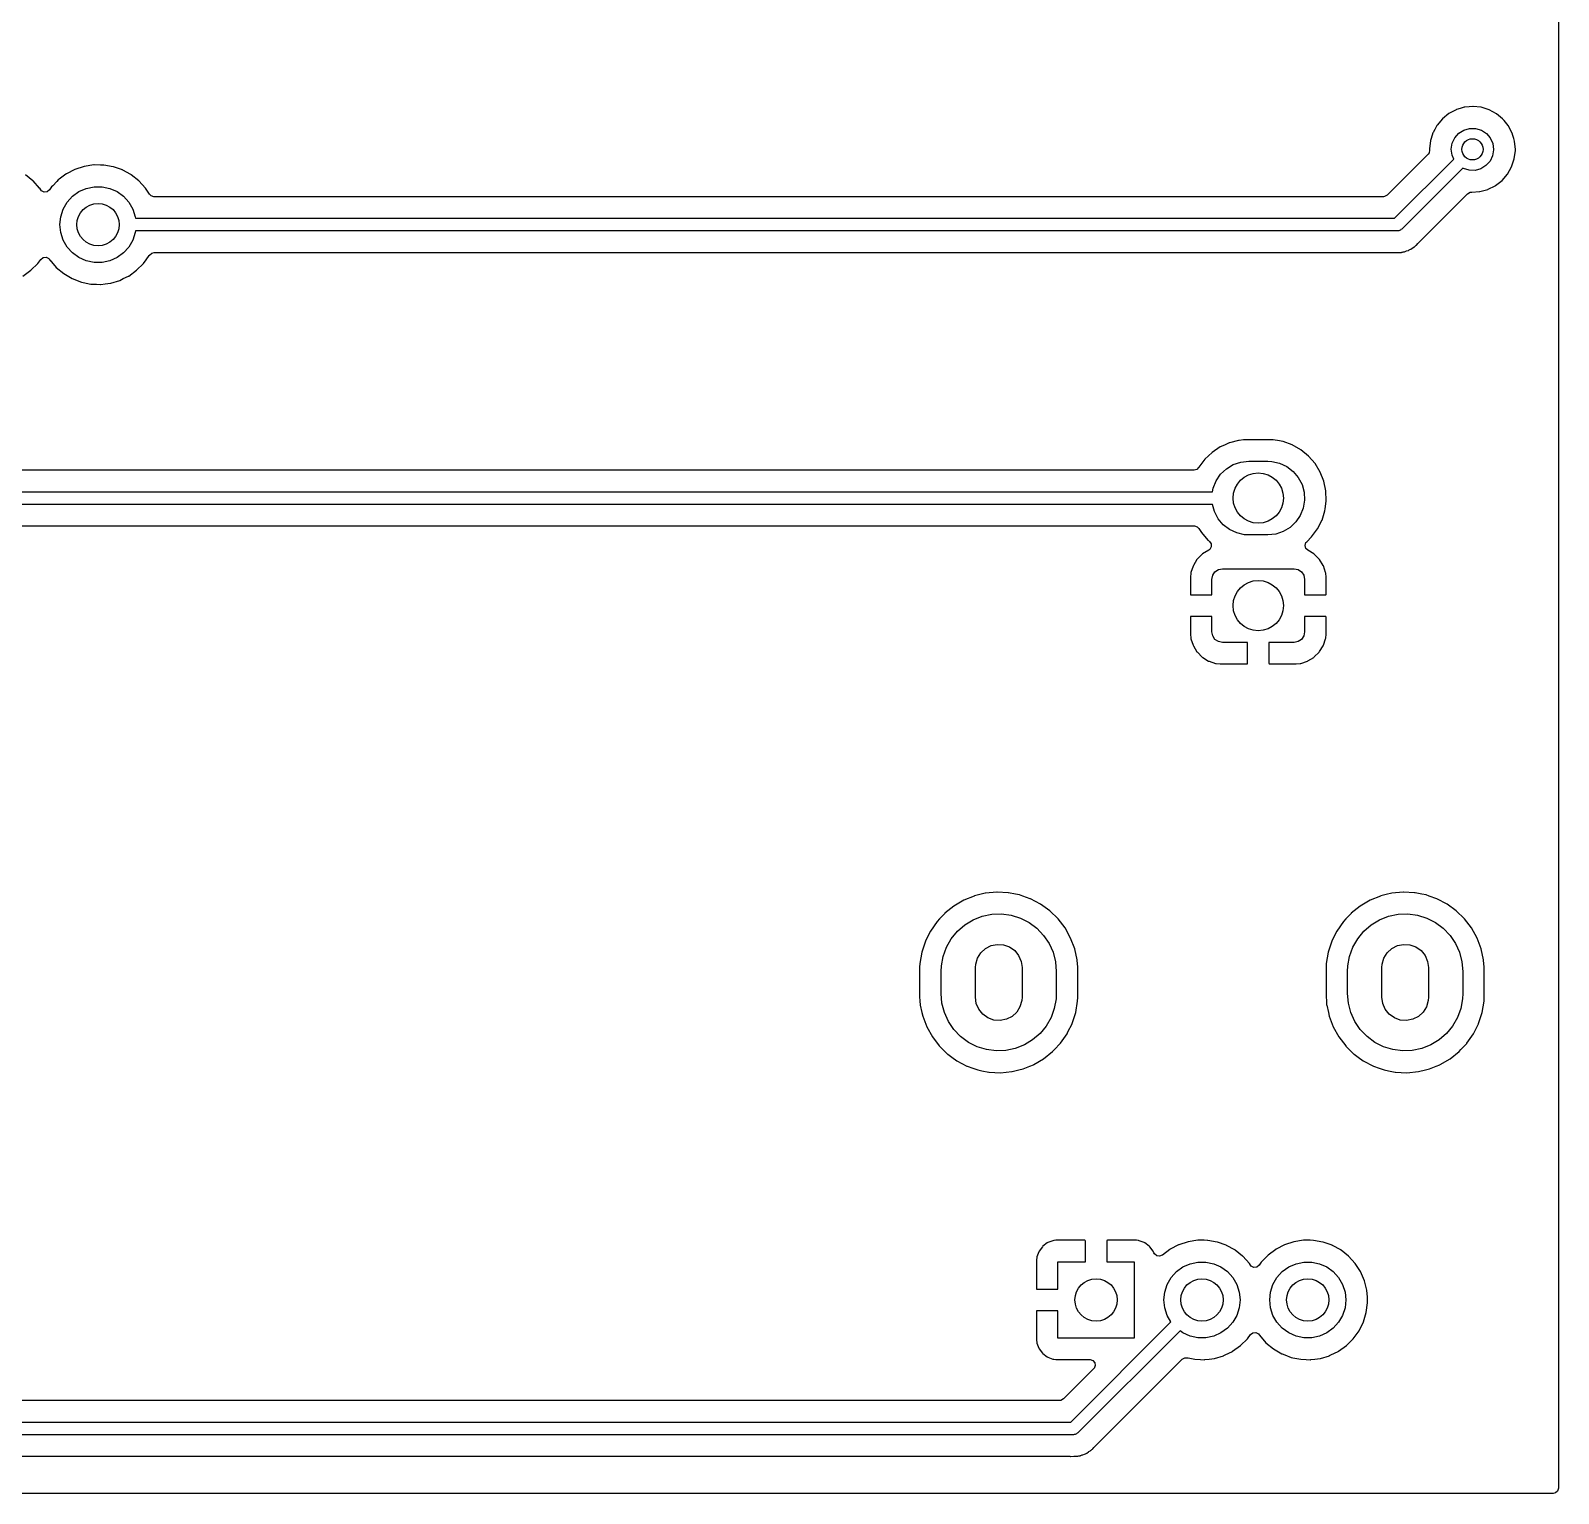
# Model space of a CAD drawing. Extents: x 41 to 172, y -227 to -42.
# Drawn here: x 135.49 to 171.58, y -226.82 to -192.27 of the extents above; entities that cross this region are included whole.
import ezdxf

# ---------------------------------------------------------------- set-up
doc = ezdxf.new("R2010")
doc.units = 0
doc.layers.add('BLACK', color=7, linetype='CONTINUOUS')

msp = doc.modelspace()

# ---------------------------------------------------------------- linework, layer by layer
at = {"layer": 'BLACK', "linetype": 'CONTINUOUS'}
for p, q in [((171.576, -162.156), (171.576, -226.695)), ((169.16, -194.135), (169.069, -194.183)), ((169.165, -194.132), (169.16, -194.135)), ((169.16, -194.135), (169.16, -194.135)), ((169.254, -194.106), (169.165, -194.132)), ((169.349, -194.078), (169.254, -194.106)), ((169.355, -194.077), (169.349, -194.078)), ((169.349, -194.078), (169.349, -194.078)), ((169.361, -194.076), (169.355, -194.077)), ((169.47, -194.066), (169.361, -194.076)), ((169.361, -194.076), (169.361, -194.076)), ((169.552, -194.059), (169.47, -194.066)), ((169.558, -194.059), (169.552, -194.059)), ((169.743, -194.079), (169.558, -194.059)), ((169.558, -194.059), (169.558, -194.059)), ((169.749, -194.079), (169.743, -194.079)), ((169.743, -194.079), (169.743, -194.079)), ((169.938, -194.138), (169.749, -194.079)), ((170.112, -194.232), (169.938, -194.138)), ((168.706, -194.505), (168.653, -194.602)), ((168.709, -194.499), (168.706, -194.505)), ((168.706, -194.505), (168.706, -194.505)), ((168.836, -194.348), (168.709, -194.499)), ((168.99, -194.224), (168.836, -194.348)), ((169.069, -194.183), (168.99, -194.224)), ((170.116, -194.236), (170.112, -194.232)), ((170.258, -194.353), (170.116, -194.236)), ((170.116, -194.236), (170.116, -194.236)), ((170.264, -194.358), (170.258, -194.353)), ((170.268, -194.363), (170.264, -194.358)), ((170.292, -194.392), (170.268, -194.363)), ((170.268, -194.363), (170.268, -194.363)), ((170.389, -194.511), (170.292, -194.392)), ((170.482, -194.686), (170.389, -194.511)), ((168.554, -194.861), (168.532, -195.058)), ((168.568, -194.817), (168.554, -194.861)), ((168.612, -194.679), (168.568, -194.817)), ((168.614, -194.673), (168.612, -194.679)), ((168.612, -194.679), (168.612, -194.679)), ((168.653, -194.602), (168.614, -194.673)), ((169.067, -194.926), (169.127, -194.797)), ((169.127, -194.797), (169.221, -194.691)), ((169.221, -194.691), (169.341, -194.616)), ((169.341, -194.616), (169.477, -194.577)), ((169.477, -194.577), (169.619, -194.577)), ((169.619, -194.577), (169.755, -194.618)), ((169.755, -194.618), (169.874, -194.695)), ((169.874, -194.695), (169.966, -194.803)), ((169.966, -194.803), (170.025, -194.932)), ((170.499, -194.741), (170.482, -194.686)), ((170.521, -194.817), (170.499, -194.741)), ((170.539, -194.875), (170.521, -194.817)), ((170.558, -195.072), (170.539, -194.875)), ((168.498, -195.188), (167.531, -196.155)), ((168.52, -195.158), (168.498, -195.188)), ((168.534, -195.088), (168.52, -195.158)), ((168.532, -195.058), (168.532, -195.064)), ((168.532, -195.064), (168.534, -195.088)), ((169.045, -195.066), (169.067, -194.926)), ((169.063, -195.206), (169.045, -195.066)), ((169.105, -195.3), (169.063, -195.206)), ((170.021, -195.224), (169.96, -195.352)), ((170.045, -195.084), (170.021, -195.224)), ((170.025, -194.932), (170.045, -195.072)), ((170.045, -195.072), (170.045, -195.084)), ((170.533, -195.297), (170.558, -195.1)), ((170.558, -195.1), (170.558, -195.072)), ((136.528, -195.549), (136.333, -195.651)), ((136.532, -195.547), (136.528, -195.549)), ((136.528, -195.549), (136.528, -195.549)), ((136.752, -195.475), (136.532, -195.547)), ((136.981, -195.44), (136.752, -195.475)), ((136.987, -195.44), (136.981, -195.44)), ((137.136, -195.442), (136.987, -195.44)), ((136.987, -195.44), (136.987, -195.44)), ((137.213, -195.443), (137.136, -195.442)), ((137.218, -195.444), (137.213, -195.443)), ((137.436, -195.483), (137.218, -195.444)), ((137.218, -195.444), (137.218, -195.444)), ((137.441, -195.484), (137.436, -195.483)), ((137.436, -195.483), (137.436, -195.483)), ((137.446, -195.485), (137.441, -195.484)), ((137.654, -195.559), (137.446, -195.485)), ((137.446, -195.485), (137.446, -195.485)), ((137.659, -195.561), (137.654, -195.559)), ((137.654, -195.559), (137.654, -195.559)), ((137.664, -195.563), (137.659, -195.561)), ((137.858, -195.67), (137.664, -195.563)), ((137.664, -195.563), (137.664, -195.563)), ((167.705, -196.7), (169.105, -195.3)), ((169.315, -195.514), (167.873, -196.956)), ((169.33, -195.523), (169.315, -195.514)), ((169.465, -195.566), (169.33, -195.523)), ((169.607, -195.568), (169.465, -195.566)), ((169.744, -195.531), (169.607, -195.568)), ((169.864, -195.457), (169.744, -195.531)), ((169.96, -195.352), (169.864, -195.457)), ((170.373, -195.656), (170.471, -195.484)), ((170.471, -195.484), (170.533, -195.297)), ((135.54, -195.813), (135.366, -195.676)), ((135.544, -195.816), (135.54, -195.813)), ((135.54, -195.813), (135.54, -195.813)), ((135.7, -195.988), (135.544, -195.816)), ((135.982, -195.961), (135.935, -196.029)), ((136.01, -195.93), (135.982, -195.961)), ((136.104, -195.832), (136.01, -195.93)), ((136.142, -195.793), (136.104, -195.832)), ((136.165, -195.776), (136.142, -195.793)), ((136.323, -195.657), (136.165, -195.776)), ((136.327, -195.654), (136.323, -195.657)), ((136.323, -195.657), (136.323, -195.657)), ((136.333, -195.651), (136.327, -195.654)), ((136.802, -195.994), (136.986, -195.955)), ((136.986, -195.955), (137.174, -195.955)), ((137.174, -195.955), (137.358, -195.994)), ((137.862, -195.673), (137.858, -195.67)), ((137.858, -195.67), (137.858, -195.67)), ((137.866, -195.676), (137.862, -195.673)), ((138.04, -195.813), (137.866, -195.676)), ((137.866, -195.676), (137.866, -195.676)), ((138.044, -195.816), (138.04, -195.813)), ((138.04, -195.813), (138.04, -195.813)), ((138.2, -195.988), (138.044, -195.816)), ((169.917, -196.014), (170.082, -195.93)), ((170.082, -195.93), (170.088, -195.928)), ((170.082, -195.93), (170.082, -195.93)), ((170.088, -195.928), (170.244, -195.806)), ((170.244, -195.806), (170.373, -195.656)), ((135.703, -195.992), (135.7, -195.988)), ((135.725, -196.027), (135.703, -195.992)), ((135.703, -195.992), (135.703, -195.992)), ((135.746, -196.051), (135.725, -196.027)), ((135.809, -196.082), (135.746, -196.051)), ((135.88, -196.074), (135.809, -196.082)), ((135.935, -196.029), (135.88, -196.074)), ((136.258, -196.484), (136.352, -196.321)), ((136.352, -196.321), (136.478, -196.181)), ((136.478, -196.181), (136.63, -196.071)), ((136.63, -196.071), (136.802, -195.994)), ((137.358, -195.994), (137.53, -196.071)), ((137.53, -196.071), (137.682, -196.181)), ((137.682, -196.181), (137.808, -196.321)), ((137.808, -196.321), (137.902, -196.484)), ((138.203, -195.992), (138.2, -195.988)), ((138.294, -196.134), (138.203, -195.992)), ((138.203, -195.992), (138.203, -195.992)), ((138.332, -196.171), (138.294, -196.134)), ((138.4, -196.191), (138.332, -196.171)), ((167.442, -196.191), (138.4, -196.191)), ((167.469, -196.189), (167.442, -196.191)), ((167.531, -196.155), (167.469, -196.189)), ((168.259, -197.289), (169.427, -196.121)), ((169.427, -196.121), (169.489, -196.087)), ((169.489, -196.087), (169.518, -196.084)), ((169.518, -196.084), (169.524, -196.085)), ((169.524, -196.085), (169.53, -196.085)), ((169.53, -196.085), (169.715, -196.07)), ((169.53, -196.085), (169.53, -196.085)), ((169.715, -196.07), (169.715, -196.07)), ((169.715, -196.07), (169.721, -196.07)), ((169.721, -196.07), (169.911, -196.017)), ((169.911, -196.017), (169.917, -196.014)), ((169.917, -196.014), (169.917, -196.014)), ((136.18, -196.85), (136.2, -196.663)), ((136.2, -196.663), (136.258, -196.484)), ((137.902, -196.484), (137.96, -196.663)), ((137.96, -196.663), (137.964, -196.7)), ((136.2, -197.037), (136.18, -196.85)), ((136.258, -197.216), (136.2, -197.037)), ((137.96, -197.037), (137.902, -197.216)), ((137.964, -197), (137.96, -197.037)), ((137.964, -196.7), (167.705, -196.7)), ((167.767, -197), (137.964, -197)), ((167.786, -196.995), (167.767, -197)), ((167.806, -196.995), (167.786, -196.995)), ((167.823, -196.985), (167.806, -196.995)), ((167.842, -196.98), (167.823, -196.985)), ((167.856, -196.966), (167.842, -196.98)), ((167.873, -196.956), (167.856, -196.966)), ((136.352, -197.379), (136.258, -197.216)), ((136.478, -197.519), (136.352, -197.379)), ((137.808, -197.379), (137.682, -197.519)), ((137.902, -197.216), (137.808, -197.379)), ((168.087, -197.432), (168.124, -197.404)), ((168.124, -197.404), (168.134, -197.398)), ((168.134, -197.398), (168.167, -197.378)), ((168.167, -197.378), (168.174, -197.374)), ((168.167, -197.378), (168.167, -197.378)), ((168.174, -197.374), (168.189, -197.359)), ((168.189, -197.359), (168.204, -197.346)), ((168.204, -197.346), (168.221, -197.334)), ((168.221, -197.334), (168.251, -197.298)), ((168.251, -197.298), (168.259, -197.289)), ((135.492, -197.929), (135.656, -197.766)), ((135.656, -197.766), (135.725, -197.67)), ((135.725, -197.67), (135.781, -197.626)), ((135.781, -197.626), (135.852, -197.62)), ((135.852, -197.62), (135.915, -197.653)), ((135.915, -197.653), (135.935, -197.678)), ((135.935, -197.678), (135.937, -197.68)), ((135.937, -197.68), (135.937, -197.68)), ((135.937, -197.68), (135.94, -197.685)), ((135.94, -197.685), (136.091, -197.86)), ((136.63, -197.629), (136.478, -197.519)), ((136.802, -197.706), (136.63, -197.629)), ((136.986, -197.745), (136.802, -197.706)), ((137.174, -197.745), (136.986, -197.745)), ((137.358, -197.706), (137.174, -197.745)), ((137.53, -197.629), (137.358, -197.706)), ((137.682, -197.519), (137.53, -197.629)), ((137.992, -197.929), (138.156, -197.766)), ((138.156, -197.766), (138.218, -197.68)), ((138.218, -197.68), (138.288, -197.582)), ((138.288, -197.582), (138.291, -197.578)), ((138.288, -197.582), (138.288, -197.582)), ((138.291, -197.578), (138.294, -197.573)), ((138.294, -197.573), (138.296, -197.57)), ((138.296, -197.57), (138.348, -197.522)), ((138.348, -197.522), (138.404, -197.508)), ((138.404, -197.508), (167.685, -197.508)), ((167.685, -197.508), (167.697, -197.509)), ((167.697, -197.509), (167.697, -197.509)), ((167.697, -197.509), (167.705, -197.511)), ((167.705, -197.511), (167.775, -197.509)), ((167.775, -197.509), (167.779, -197.508)), ((167.779, -197.508), (167.808, -197.508)), ((167.808, -197.508), (167.813, -197.508)), ((167.813, -197.508), (167.825, -197.507)), ((167.825, -197.507), (167.871, -197.506)), ((167.871, -197.506), (167.879, -197.503)), ((167.879, -197.503), (167.881, -197.503)), ((167.881, -197.503), (167.891, -197.5)), ((167.891, -197.5), (167.911, -197.496)), ((167.911, -197.496), (167.918, -197.495)), ((167.918, -197.495), (167.924, -197.494)), ((167.924, -197.494), (167.932, -197.493)), ((167.924, -197.494), (167.924, -197.494)), ((167.932, -197.493), (167.939, -197.49)), ((167.939, -197.49), (167.975, -197.476)), ((167.939, -197.49), (167.939, -197.49)), ((167.975, -197.476), (167.986, -197.472)), ((167.986, -197.472), (168.031, -197.459)), ((168.031, -197.459), (168.049, -197.448)), ((168.049, -197.448), (168.067, -197.44)), ((168.067, -197.44), (168.087, -197.432)), ((135.304, -198.064), (135.492, -197.929)), ((136.091, -197.86), (136.269, -198.008)), ((136.269, -198.008), (136.469, -198.125)), ((136.469, -198.125), (136.686, -198.207)), ((137.596, -198.166), (137.676, -198.126)), ((137.676, -198.126), (137.799, -198.066)), ((137.799, -198.066), (137.804, -198.064)), ((137.799, -198.066), (137.799, -198.066)), ((137.804, -198.064), (137.992, -197.929)), ((136.686, -198.207), (136.691, -198.208)), ((136.691, -198.208), (136.691, -198.208)), ((136.691, -198.208), (136.727, -198.216)), ((136.727, -198.216), (136.913, -198.253)), ((136.913, -198.253), (137.043, -198.258)), ((137.043, -198.258), (137.139, -198.262)), ((137.139, -198.262), (137.139, -198.262)), ((137.139, -198.262), (137.144, -198.262)), ((137.144, -198.262), (137.149, -198.261)), ((137.149, -198.261), (137.249, -198.248)), ((137.149, -198.261), (137.149, -198.261)), ((137.249, -198.248), (137.374, -198.232)), ((137.374, -198.232), (137.379, -198.231)), ((137.379, -198.231), (137.591, -198.167)), ((137.379, -198.231), (137.379, -198.231)), ((137.591, -198.167), (137.596, -198.166)), ((163.587, -202.101), (163.393, -202.232)), ((163.686, -202.057), (163.587, -202.101)), ((163.796, -202.007), (163.686, -202.057)), ((163.8, -202.005), (163.796, -202.007)), ((163.796, -202.007), (163.796, -202.007)), ((163.806, -202.004), (163.8, -202.005)), ((164.022, -201.948), (163.806, -202.004)), ((163.806, -202.004), (163.806, -202.004)), ((164.027, -201.946), (164.022, -201.948)), ((164.022, -201.948), (164.022, -201.948)), ((164.032, -201.946), (164.027, -201.946)), ((164.133, -201.937), (164.032, -201.946)), ((164.032, -201.946), (164.032, -201.946)), ((164.201, -201.931), (164.133, -201.937)), ((164.816, -201.931), (164.201, -201.931)), ((164.817, -201.932), (164.816, -201.931)), ((164.836, -201.932), (164.817, -201.932)), ((164.817, -201.932), (164.817, -201.932)), ((164.84, -201.933), (164.836, -201.932)), ((164.836, -201.932), (164.836, -201.932)), ((164.984, -201.959), (164.84, -201.933)), ((165.065, -201.973), (164.984, -201.959)), ((165.07, -201.974), (165.065, -201.973)), ((165.065, -201.973), (165.065, -201.973)), ((165.29, -202.054), (165.07, -201.974)), ((165.494, -202.17), (165.29, -202.054)), ((163.224, -202.393), (163.084, -202.581)), ((163.393, -202.232), (163.224, -202.393)), ((163.895, -202.52), (164.073, -202.46)), ((164.073, -202.46), (164.26, -202.44)), ((164.26, -202.44), (164.71, -202.44)), ((164.71, -202.44), (164.807, -202.445)), ((164.807, -202.445), (164.99, -202.486)), ((165.675, -202.318), (165.494, -202.17)), ((165.828, -202.495), (165.675, -202.318)), ((162.971, -202.651), (86.715, -202.651)), ((163.035, -202.634), (162.971, -202.651)), ((163.077, -202.589), (163.035, -202.634)), ((163.079, -202.59), (163.077, -202.589)), ((163.082, -202.586), (163.079, -202.59)), ((163.084, -202.581), (163.082, -202.586)), ((163.492, -202.902), (163.597, -202.746)), ((163.597, -202.746), (163.734, -202.617)), ((163.734, -202.617), (163.895, -202.52)), ((164.99, -202.486), (165.161, -202.566)), ((165.161, -202.566), (165.31, -202.68)), ((165.31, -202.68), (165.431, -202.824)), ((165.431, -202.824), (165.519, -202.99)), ((165.949, -202.695), (165.828, -202.495)), ((166.035, -202.912), (165.949, -202.695)), ((86.4521, -203.16), (163.408, -203.16)), ((163.408, -203.16), (163.422, -203.076)), ((163.422, -203.076), (163.492, -202.902)), ((165.519, -202.99), (165.569, -203.171)), ((165.569, -203.171), (165.579, -203.359)), ((166.083, -203.141), (166.035, -202.912)), ((166.092, -203.375), (166.083, -203.141)), ((163.404, -203.46), (86.39, -203.46)), ((163.451, -203.63), (163.404, -203.46)), ((165.548, -203.544), (165.478, -203.718)), ((165.579, -203.359), (165.548, -203.544)), ((166.067, -203.56), (166.091, -203.38)), ((166.091, -203.38), (166.092, -203.375)), ((166.091, -203.38), (166.091, -203.38)), ((163.539, -203.796), (163.451, -203.63)), ((163.66, -203.94), (163.539, -203.796)), ((165.373, -203.874), (165.236, -204.003)), ((165.478, -203.718), (165.373, -203.874)), ((165.892, -204.026), (165.989, -203.835)), ((165.989, -203.835), (165.992, -203.831)), ((165.989, -203.835), (165.989, -203.835)), ((165.992, -203.831), (166.061, -203.607)), ((166.061, -203.607), (166.067, -203.56)), ((86.427, -203.968), (162.976, -203.968)), ((162.976, -203.968), (163.044, -203.989)), ((163.044, -203.989), (163.084, -204.029)), ((163.084, -204.029), (163.142, -204.125)), ((163.142, -204.125), (163.295, -204.302)), ((163.809, -204.054), (163.66, -203.94)), ((163.98, -204.134), (163.809, -204.054)), ((164.163, -204.175), (163.98, -204.134)), ((164.26, -204.18), (164.163, -204.175)), ((164.71, -204.18), (164.26, -204.18)), ((164.897, -204.16), (164.71, -204.18)), ((165.075, -204.1), (164.897, -204.16)), ((165.236, -204.003), (165.075, -204.1)), ((165.629, -204.339), (165.746, -204.227)), ((165.746, -204.227), (165.886, -204.039)), ((165.886, -204.039), (165.892, -204.026)), ((163.172, -204.628), (163.161, -204.637)), ((163.316, -204.539), (163.172, -204.628)), ((163.295, -204.302), (163.3, -204.305)), ((163.3, -204.305), (163.333, -204.333)), ((163.338, -204.523), (163.316, -204.538)), ((163.316, -204.538), (163.316, -204.539)), ((163.333, -204.333), (163.373, -204.391)), ((163.375, -204.462), (163.338, -204.523)), ((163.373, -204.391), (163.375, -204.462)), ((165.59, -204.429), (165.61, -204.361)), ((165.609, -204.497), (165.59, -204.429)), ((165.654, -204.536), (165.609, -204.497)), ((165.61, -204.361), (165.629, -204.339)), ((165.653, -204.538), (165.654, -204.536)), ((165.797, -204.627), (165.653, -204.538)), ((165.808, -204.636), (165.797, -204.627)), ((162.946, -204.914), (162.895, -205.069)), ((162.952, -204.901), (162.946, -204.914)), ((163.037, -204.763), (162.952, -204.901)), ((163.046, -204.752), (163.037, -204.763)), ((163.161, -204.637), (163.046, -204.752)), ((163.544, -204.999), (163.64, -204.98)), ((163.64, -204.98), (165.33, -204.98)), ((165.33, -204.98), (165.426, -204.999)), ((165.923, -204.751), (165.808, -204.636)), ((165.932, -204.762), (165.923, -204.751)), ((166.017, -204.9), (165.932, -204.762)), ((166.023, -204.913), (166.017, -204.9)), ((166.075, -205.067), (166.023, -204.913)), ((162.892, -205.082), (162.882, -205.176)), ((162.882, -205.176), (162.882, -205.183)), ((162.882, -205.183), (162.882, -205.578)), ((162.895, -205.069), (162.892, -205.082)), ((163.39, -205.23), (163.409, -205.134)), ((163.39, -205.596), (163.39, -205.23)), ((163.409, -205.134), (163.463, -205.053)), ((163.463, -205.053), (163.544, -204.999)), ((165.426, -204.999), (165.507, -205.053)), ((165.507, -205.053), (165.561, -205.134)), ((165.561, -205.134), (165.58, -205.23)), ((165.58, -205.23), (165.58, -205.596)), ((166.078, -205.081), (166.075, -205.067)), ((166.088, -205.176), (166.078, -205.081)), ((166.088, -205.183), (166.088, -205.176)), ((166.088, -205.582), (166.088, -205.183)), ((162.882, -205.578), (162.886, -205.593)), ((162.886, -205.593), (162.888, -205.594)), ((162.888, -205.594), (162.896, -205.596)), ((162.896, -205.596), (163.39, -205.596)), ((165.58, -205.596), (166.07, -205.596)), ((166.07, -205.596), (166.085, -205.592)), ((166.085, -205.592), (166.086, -205.59)), ((166.086, -205.59), (166.088, -205.582)), ((162.884, -206.11), (162.882, -206.118)), ((162.882, -206.118), (162.882, -206.517)), ((162.885, -206.108), (162.884, -206.11)), ((162.9, -206.104), (162.885, -206.108)), ((163.39, -206.104), (162.9, -206.104)), ((163.39, -206.47), (163.39, -206.104)), ((166.074, -206.104), (165.58, -206.104)), ((165.58, -206.104), (165.58, -206.47)), ((166.082, -206.106), (166.074, -206.104)), ((166.084, -206.107), (166.082, -206.106)), ((166.088, -206.122), (166.084, -206.107)), ((166.088, -206.517), (166.088, -206.122)), ((162.882, -206.517), (162.882, -206.524)), ((162.882, -206.524), (162.892, -206.619)), ((162.892, -206.619), (162.895, -206.633)), ((162.895, -206.633), (162.947, -206.787)), ((162.947, -206.787), (162.953, -206.8)), ((163.409, -206.566), (163.39, -206.47)), ((163.463, -206.647), (163.409, -206.566)), ((163.544, -206.701), (163.463, -206.647)), ((163.64, -206.72), (163.544, -206.701)), ((164.231, -206.72), (163.64, -206.72)), ((164.231, -207.214), (164.231, -206.72)), ((165.33, -206.72), (164.739, -206.72)), ((164.739, -206.72), (164.739, -207.21)), ((165.426, -206.701), (165.33, -206.72)), ((165.507, -206.647), (165.426, -206.701)), ((165.561, -206.566), (165.507, -206.647)), ((165.58, -206.47), (165.561, -206.566)), ((166.018, -206.799), (166.024, -206.786)), ((166.024, -206.786), (166.075, -206.631)), ((166.075, -206.631), (166.078, -206.618)), ((166.078, -206.618), (166.088, -206.524)), ((166.088, -206.524), (166.088, -206.517)), ((162.953, -206.8), (163.038, -206.938)), ((163.038, -206.938), (163.047, -206.949)), ((163.047, -206.949), (163.162, -207.064)), ((163.162, -207.064), (163.173, -207.073)), ((163.173, -207.073), (163.311, -207.158)), ((165.66, -207.157), (165.798, -207.072)), ((165.798, -207.072), (165.809, -207.063)), ((165.809, -207.063), (165.924, -206.948)), ((165.924, -206.948), (165.933, -206.937)), ((165.933, -206.937), (166.018, -206.799)), ((163.311, -207.158), (163.324, -207.164)), ((163.324, -207.164), (163.479, -207.215)), ((163.479, -207.215), (163.492, -207.218)), ((163.492, -207.218), (163.586, -207.228)), ((163.586, -207.228), (163.593, -207.228)), ((163.593, -207.228), (164.213, -207.228)), ((164.213, -207.228), (164.228, -207.224)), ((164.228, -207.224), (164.229, -207.222)), ((164.229, -207.222), (164.231, -207.214)), ((164.739, -207.21), (164.743, -207.225)), ((164.743, -207.225), (164.745, -207.226)), ((164.745, -207.226), (164.753, -207.228)), ((164.753, -207.228), (165.377, -207.228)), ((165.377, -207.228), (165.384, -207.228)), ((165.384, -207.228), (165.479, -207.218)), ((165.479, -207.218), (165.493, -207.215)), ((165.493, -207.215), (165.647, -207.163)), ((165.647, -207.163), (165.66, -207.157)), ((157.528, -212.809), (157.294, -212.946)), ((157.532, -212.807), (157.528, -212.809)), ((157.775, -212.709), (157.532, -212.807)), ((157.779, -212.707), (157.775, -212.709)), ((157.775, -212.709), (157.775, -212.709)), ((157.908, -212.676), (157.779, -212.707)), ((158.038, -212.644), (157.908, -212.676)), ((158.043, -212.643), (158.038, -212.644)), ((158.038, -212.644), (158.038, -212.644)), ((158.312, -212.617), (158.043, -212.643)), ((158.317, -212.617), (158.312, -212.617)), ((158.579, -212.63), (158.317, -212.617)), ((158.317, -212.617), (158.317, -212.617)), ((158.583, -212.63), (158.579, -212.63)), ((158.579, -212.63), (158.579, -212.63)), ((158.588, -212.631), (158.583, -212.63)), ((158.751, -212.664), (158.588, -212.631)), ((158.588, -212.631), (158.588, -212.631)), ((158.849, -212.683), (158.751, -212.664)), ((158.923, -212.709), (158.849, -212.683)), ((159.101, -212.772), (158.923, -212.709)), ((159.105, -212.773), (159.101, -212.772)), ((159.101, -212.772), (159.101, -212.772)), ((159.345, -212.899), (159.105, -212.773)), ((159.564, -213.059), (159.345, -212.899)), ((167.128, -212.809), (166.894, -212.946)), ((167.132, -212.807), (167.128, -212.809)), ((167.375, -212.709), (167.132, -212.807)), ((167.379, -212.707), (167.375, -212.709)), ((167.375, -212.709), (167.375, -212.709)), ((167.508, -212.676), (167.379, -212.707)), ((167.638, -212.644), (167.508, -212.676)), ((167.643, -212.643), (167.638, -212.644)), ((167.638, -212.644), (167.638, -212.644)), ((167.912, -212.617), (167.643, -212.643)), ((167.917, -212.617), (167.912, -212.617)), ((168.179, -212.63), (167.917, -212.617)), ((167.917, -212.617), (167.917, -212.617)), ((168.183, -212.63), (168.179, -212.63)), ((168.179, -212.63), (168.179, -212.63)), ((168.188, -212.631), (168.183, -212.63)), ((168.351, -212.664), (168.188, -212.631)), ((168.188, -212.631), (168.188, -212.631)), ((168.449, -212.683), (168.351, -212.664)), ((168.523, -212.709), (168.449, -212.683)), ((168.701, -212.772), (168.523, -212.709)), ((168.705, -212.773), (168.701, -212.772)), ((168.701, -212.772), (168.701, -212.772)), ((168.945, -212.899), (168.705, -212.773)), ((169.164, -213.059), (168.945, -212.899)), ((156.954, -213.252), (156.897, -213.314)), ((157.079, -213.119), (156.954, -213.252)), ((157.082, -213.115), (157.079, -213.119)), ((157.294, -212.946), (157.082, -213.115)), ((157.554, -213.391), (157.75, -213.272)), ((157.75, -213.272), (157.964, -213.187)), ((157.964, -213.187), (158.189, -213.14)), ((158.189, -213.14), (158.419, -213.132)), ((158.419, -213.132), (158.647, -213.162)), ((158.647, -213.162), (158.867, -213.23)), ((158.867, -213.23), (159.072, -213.334)), ((159.758, -213.249), (159.564, -213.059)), ((159.923, -213.464), (159.758, -213.249)), ((166.554, -213.252), (166.497, -213.314)), ((166.679, -213.119), (166.554, -213.252)), ((166.682, -213.115), (166.679, -213.119)), ((166.894, -212.946), (166.682, -213.115)), ((167.154, -213.391), (167.35, -213.272)), ((167.35, -213.272), (167.564, -213.187)), ((167.564, -213.187), (167.789, -213.14)), ((167.789, -213.14), (168.019, -213.132)), ((168.019, -213.132), (168.247, -213.162)), ((168.247, -213.162), (168.467, -213.23)), ((168.467, -213.23), (168.672, -213.334)), ((169.358, -213.249), (169.164, -213.059)), ((169.523, -213.464), (169.358, -213.249)), ((156.74, -213.54), (156.658, -213.705)), ((156.742, -213.536), (156.74, -213.54)), ((156.74, -213.54), (156.74, -213.54)), ((156.897, -213.314), (156.742, -213.536)), ((157.234, -213.72), (157.38, -213.542)), ((157.38, -213.542), (157.554, -213.391)), ((159.072, -213.334), (159.256, -213.471)), ((159.256, -213.471), (159.415, -213.638)), ((159.415, -213.638), (159.543, -213.829)), ((160.054, -213.701), (159.923, -213.464)), ((166.34, -213.54), (166.258, -213.705)), ((166.342, -213.536), (166.34, -213.54)), ((166.34, -213.54), (166.34, -213.54)), ((166.497, -213.314), (166.342, -213.536)), ((166.834, -213.72), (166.98, -213.542)), ((166.98, -213.542), (167.154, -213.391)), ((168.672, -213.334), (168.856, -213.471)), ((168.856, -213.471), (169.015, -213.638)), ((169.015, -213.638), (169.143, -213.829)), ((169.654, -213.701), (169.523, -213.464)), ((156.622, -213.779), (156.537, -214.037)), ((156.658, -213.705), (156.622, -213.779)), ((157.042, -214.136), (157.12, -213.92)), ((157.12, -213.92), (157.234, -213.72)), ((157.931, -214.049), (158.041, -213.948)), ((158.041, -213.948), (158.174, -213.881)), ((158.174, -213.881), (158.32, -213.851)), ((158.32, -213.851), (158.469, -213.862)), ((158.469, -213.862), (158.61, -213.913)), ((158.61, -213.913), (158.732, -213.999)), ((158.732, -213.999), (158.825, -214.115)), ((159.543, -213.829), (159.638, -214.038)), ((160.15, -213.955), (160.054, -213.701)), ((160.151, -213.959), (160.15, -213.955)), ((160.208, -214.215), (160.151, -213.959)), ((160.151, -213.959), (160.151, -213.959)), ((166.222, -213.779), (166.137, -214.037)), ((166.258, -213.705), (166.222, -213.779)), ((166.642, -214.136), (166.72, -213.92)), ((166.72, -213.92), (166.834, -213.72)), ((167.531, -214.049), (167.641, -213.948)), ((167.641, -213.948), (167.774, -213.881)), ((167.774, -213.881), (167.92, -213.851)), ((167.92, -213.851), (168.069, -213.862)), ((168.069, -213.862), (168.21, -213.913)), ((168.21, -213.913), (168.332, -213.999)), ((168.332, -213.999), (168.425, -214.115)), ((169.143, -213.829), (169.238, -214.038)), ((169.75, -213.955), (169.654, -213.701)), ((169.751, -213.959), (169.75, -213.955)), ((169.808, -214.215), (169.751, -213.959)), ((169.751, -213.959), (169.751, -213.959)), ((156.491, -214.304), (156.487, -214.39)), ((156.537, -214.037), (156.491, -214.304)), ((156.995, -214.49), (157.001, -214.362)), ((157.001, -214.362), (157.042, -214.136)), ((157.805, -214.4), (157.811, -214.32)), ((157.811, -214.32), (157.853, -214.176)), ((157.853, -214.176), (157.931, -214.049)), ((158.825, -214.115), (158.885, -214.252)), ((158.885, -214.252), (158.905, -214.4)), ((159.638, -214.038), (159.696, -214.261)), ((159.696, -214.261), (159.715, -214.49)), ((160.209, -214.22), (160.208, -214.215)), ((160.209, -214.224), (160.209, -214.22)), ((160.221, -214.391), (160.209, -214.224)), ((166.091, -214.304), (166.087, -214.39)), ((166.137, -214.037), (166.091, -214.304)), ((166.595, -214.49), (166.601, -214.362)), ((166.601, -214.362), (166.642, -214.136)), ((167.405, -214.4), (167.411, -214.32)), ((167.411, -214.32), (167.453, -214.176)), ((167.453, -214.176), (167.531, -214.049)), ((168.425, -214.115), (168.485, -214.252)), ((168.485, -214.252), (168.505, -214.4)), ((169.238, -214.038), (169.296, -214.261)), ((169.296, -214.261), (169.315, -214.49)), ((169.809, -214.22), (169.808, -214.215)), ((169.809, -214.224), (169.809, -214.22)), ((169.821, -214.391), (169.809, -214.224)), ((156.487, -214.39), (156.487, -215.079)), ((156.995, -215.01), (156.995, -214.49)), ((157.805, -215.1), (157.805, -214.4)), ((158.905, -214.4), (158.905, -215.1)), ((159.715, -214.49), (159.715, -215.01)), ((160.224, -214.421), (160.221, -214.391)), ((160.224, -215.11), (160.224, -214.421)), ((166.087, -214.39), (166.087, -215.079)), ((166.595, -215.01), (166.595, -214.49)), ((167.405, -215.1), (167.405, -214.4)), ((168.505, -214.4), (168.505, -215.1)), ((169.315, -214.49), (169.315, -215.01)), ((169.823, -214.421), (169.821, -214.391)), ((169.823, -215.11), (169.823, -214.421)), ((156.487, -215.079), (156.487, -215.081)), ((156.487, -215.081), (156.495, -215.192)), ((156.487, -215.081), (156.487, -215.081)), ((157.014, -215.239), (156.995, -215.01)), ((159.715, -215.01), (159.709, -215.138)), ((166.087, -215.079), (166.087, -215.081)), ((166.087, -215.081), (166.095, -215.192)), ((166.087, -215.081), (166.087, -215.081)), ((166.614, -215.239), (166.595, -215.01)), ((169.315, -215.01), (169.309, -215.138)), ((156.495, -215.192), (156.501, -215.28)), ((156.501, -215.28), (156.502, -215.285)), ((156.502, -215.285), (156.502, -215.285)), ((156.502, -215.285), (156.541, -215.463)), ((157.072, -215.462), (157.014, -215.239)), ((157.825, -215.248), (157.805, -215.1)), ((157.885, -215.385), (157.825, -215.248)), ((157.978, -215.501), (157.885, -215.385)), ((158.779, -215.451), (158.669, -215.552)), ((158.857, -215.324), (158.779, -215.451)), ((158.899, -215.18), (158.857, -215.324)), ((158.905, -215.1), (158.899, -215.18)), ((159.668, -215.364), (159.59, -215.58)), ((159.709, -215.138), (159.668, -215.364)), ((160.173, -215.463), (160.219, -215.196)), ((160.219, -215.196), (160.224, -215.11)), ((166.095, -215.192), (166.101, -215.28)), ((166.101, -215.28), (166.102, -215.285)), ((166.102, -215.285), (166.102, -215.285)), ((166.102, -215.285), (166.141, -215.463)), ((166.672, -215.462), (166.614, -215.239)), ((167.425, -215.248), (167.405, -215.1)), ((167.485, -215.385), (167.425, -215.248)), ((167.578, -215.501), (167.485, -215.385)), ((168.379, -215.451), (168.269, -215.552)), ((168.457, -215.324), (168.379, -215.451)), ((168.499, -215.18), (168.457, -215.324)), ((168.505, -215.1), (168.499, -215.18)), ((169.268, -215.364), (169.19, -215.58)), ((169.309, -215.138), (169.268, -215.364)), ((169.773, -215.463), (169.819, -215.196)), ((169.819, -215.196), (169.823, -215.11)), ((156.541, -215.463), (156.56, -215.545)), ((156.56, -215.545), (156.656, -215.799)), ((156.656, -215.799), (156.787, -216.036)), ((157.167, -215.671), (157.072, -215.462)), ((157.295, -215.862), (157.167, -215.671)), ((158.1, -215.587), (157.978, -215.501)), ((158.241, -215.638), (158.1, -215.587)), ((158.39, -215.649), (158.241, -215.638)), ((158.536, -215.619), (158.39, -215.649)), ((158.669, -215.552), (158.536, -215.619)), ((159.476, -215.78), (159.33, -215.958)), ((159.59, -215.58), (159.476, -215.78)), ((159.991, -215.916), (160.086, -215.725)), ((160.086, -215.725), (160.088, -215.721)), ((160.086, -215.725), (160.086, -215.725)), ((160.088, -215.721), (160.173, -215.463)), ((166.141, -215.463), (166.16, -215.545)), ((166.16, -215.545), (166.256, -215.799)), ((166.256, -215.799), (166.387, -216.036)), ((166.767, -215.671), (166.672, -215.462)), ((166.895, -215.862), (166.767, -215.671)), ((167.7, -215.587), (167.578, -215.501)), ((167.841, -215.638), (167.7, -215.587)), ((167.99, -215.649), (167.841, -215.638)), ((168.136, -215.619), (167.99, -215.649)), ((168.269, -215.552), (168.136, -215.619)), ((169.076, -215.78), (168.93, -215.958)), ((169.19, -215.58), (169.076, -215.78)), ((169.591, -215.916), (169.686, -215.725)), ((169.686, -215.725), (169.688, -215.721)), ((169.686, -215.725), (169.686, -215.725)), ((169.688, -215.721), (169.773, -215.463)), ((156.787, -216.036), (156.952, -216.251)), ((157.454, -216.029), (157.295, -215.862)), ((157.638, -216.166), (157.454, -216.029)), ((157.843, -216.27), (157.638, -216.166)), ((159.156, -216.109), (158.96, -216.228)), ((159.33, -215.958), (159.156, -216.109)), ((159.813, -216.186), (159.968, -215.964)), ((159.968, -215.964), (159.991, -215.916)), ((166.387, -216.036), (166.552, -216.251)), ((167.054, -216.029), (166.895, -215.862)), ((167.238, -216.166), (167.054, -216.029)), ((167.443, -216.27), (167.238, -216.166)), ((168.756, -216.109), (168.56, -216.228)), ((168.93, -215.958), (168.756, -216.109)), ((169.413, -216.186), (169.568, -215.964)), ((169.568, -215.964), (169.591, -215.916)), ((156.952, -216.251), (156.955, -216.255)), ((156.955, -216.255), (156.955, -216.255)), ((156.955, -216.255), (157.026, -216.323)), ((157.026, -216.323), (157.146, -216.441)), ((157.146, -216.441), (157.149, -216.444)), ((157.149, -216.444), (157.149, -216.444)), ((157.149, -216.444), (157.248, -216.515)), ((157.248, -216.515), (157.365, -216.601)), ((158.063, -216.338), (157.843, -216.27)), ((158.291, -216.368), (158.063, -216.338)), ((158.521, -216.36), (158.291, -216.368)), ((158.746, -216.313), (158.521, -216.36)), ((158.96, -216.228), (158.746, -216.313)), ((159.416, -216.554), (159.628, -216.385)), ((159.628, -216.385), (159.671, -216.338)), ((159.671, -216.338), (159.81, -216.19)), ((159.81, -216.19), (159.813, -216.186)), ((159.81, -216.19), (159.81, -216.19)), ((166.552, -216.251), (166.555, -216.255)), ((166.555, -216.255), (166.555, -216.255)), ((166.555, -216.255), (166.626, -216.323)), ((166.626, -216.323), (166.746, -216.441)), ((166.746, -216.441), (166.749, -216.444)), ((166.749, -216.444), (166.749, -216.444)), ((166.749, -216.444), (166.848, -216.515)), ((166.848, -216.515), (166.965, -216.601)), ((167.663, -216.338), (167.443, -216.27)), ((167.891, -216.368), (167.663, -216.338)), ((168.121, -216.36), (167.891, -216.368)), ((168.346, -216.313), (168.121, -216.36)), ((168.56, -216.228), (168.346, -216.313)), ((169.016, -216.554), (169.228, -216.385)), ((169.228, -216.385), (169.271, -216.338)), ((169.271, -216.338), (169.41, -216.19)), ((169.41, -216.19), (169.413, -216.186)), ((169.41, -216.19), (169.41, -216.19)), ((157.365, -216.601), (157.605, -216.727)), ((157.605, -216.727), (157.609, -216.728)), ((157.609, -216.728), (157.609, -216.728)), ((157.609, -216.728), (157.742, -216.775)), ((157.742, -216.775), (157.861, -216.817)), ((157.861, -216.817), (157.959, -216.836)), ((157.959, -216.836), (158.122, -216.869)), ((158.122, -216.869), (158.122, -216.869)), ((158.122, -216.869), (158.127, -216.87)), ((158.127, -216.87), (158.131, -216.87)), ((158.131, -216.87), (158.131, -216.87)), ((158.131, -216.87), (158.393, -216.883)), ((158.393, -216.883), (158.393, -216.883)), ((158.393, -216.883), (158.398, -216.883)), ((158.398, -216.883), (158.667, -216.857)), ((158.667, -216.857), (158.672, -216.856)), ((158.672, -216.856), (158.832, -216.817)), ((158.672, -216.856), (158.672, -216.856)), ((158.832, -216.817), (158.931, -216.793)), ((158.931, -216.793), (159.09, -216.728)), ((159.09, -216.728), (159.178, -216.693)), ((159.178, -216.693), (159.182, -216.691)), ((159.178, -216.693), (159.178, -216.693)), ((159.182, -216.691), (159.416, -216.554)), ((166.965, -216.601), (167.205, -216.727)), ((167.205, -216.727), (167.209, -216.728)), ((167.209, -216.728), (167.209, -216.728)), ((167.209, -216.728), (167.342, -216.775)), ((167.342, -216.775), (167.461, -216.817)), ((167.461, -216.817), (167.559, -216.836)), ((167.559, -216.836), (167.722, -216.869)), ((167.722, -216.869), (167.722, -216.869)), ((167.722, -216.869), (167.727, -216.87)), ((167.727, -216.87), (167.731, -216.87)), ((167.731, -216.87), (167.731, -216.87)), ((167.731, -216.87), (167.993, -216.883)), ((167.993, -216.883), (167.993, -216.883)), ((167.993, -216.883), (167.998, -216.883)), ((167.998, -216.883), (168.267, -216.857)), ((168.267, -216.857), (168.272, -216.856)), ((168.272, -216.856), (168.432, -216.817)), ((168.272, -216.856), (168.272, -216.856)), ((168.432, -216.817), (168.531, -216.793)), ((168.531, -216.793), (168.69, -216.728)), ((168.69, -216.728), (168.778, -216.693)), ((168.778, -216.693), (168.782, -216.691)), ((168.778, -216.693), (168.778, -216.693)), ((168.782, -216.691), (169.016, -216.554)), ((159.637, -220.852), (159.517, -220.897)), ((159.653, -220.848), (159.637, -220.852)), ((159.704, -220.842), (159.653, -220.848)), ((159.71, -220.842), (159.704, -220.842)), ((160.387, -220.842), (159.71, -220.842)), ((160.395, -220.844), (160.387, -220.842)), ((160.397, -220.845), (160.395, -220.844)), ((160.401, -220.86), (160.397, -220.845)), ((160.401, -221.35), (160.401, -220.86)), ((160.911, -220.848), (160.909, -220.856)), ((160.909, -220.856), (160.909, -221.35)), ((160.912, -220.846), (160.911, -220.848)), ((160.927, -220.842), (160.912, -220.846)), ((161.6, -220.842), (160.927, -220.842)), ((161.606, -220.842), (161.6, -220.842)), ((161.657, -220.848), (161.606, -220.842)), ((161.673, -220.852), (161.657, -220.848)), ((161.793, -220.897), (161.673, -220.852)), ((163.056, -220.84), (162.827, -220.875)), ((163.062, -220.84), (163.056, -220.84)), ((163.211, -220.842), (163.062, -220.84)), ((163.062, -220.84), (163.062, -220.84)), ((163.288, -220.843), (163.211, -220.842)), ((163.293, -220.844), (163.288, -220.843)), ((163.511, -220.883), (163.293, -220.844)), ((163.293, -220.844), (163.293, -220.844)), ((165.556, -220.84), (165.327, -220.875)), ((165.562, -220.84), (165.556, -220.84)), ((165.711, -220.842), (165.562, -220.84)), ((165.562, -220.84), (165.562, -220.84)), ((165.788, -220.843), (165.711, -220.842)), ((165.793, -220.844), (165.788, -220.843)), ((166.011, -220.883), (165.793, -220.844)), ((165.793, -220.844), (165.793, -220.844)), ((159.302, -221.112), (159.257, -221.232)), ((159.31, -221.096), (159.302, -221.112)), ((159.387, -220.994), (159.31, -221.096)), ((159.399, -220.982), (159.387, -220.994)), ((159.501, -220.905), (159.399, -220.982)), ((159.517, -220.897), (159.501, -220.905)), ((161.809, -220.905), (161.793, -220.897)), ((161.911, -220.982), (161.809, -220.905)), ((161.923, -220.994), (161.911, -220.982)), ((162, -221.096), (161.923, -220.994)), ((162.008, -221.112), (162, -221.096)), ((162.019, -221.14), (162.008, -221.112)), ((162.032, -221.165), (162.019, -221.14)), ((162.086, -221.211), (162.032, -221.165)), ((162.156, -221.22), (162.086, -221.211)), ((162.216, -221.192), (162.156, -221.22)), ((162.217, -221.193), (162.216, -221.192)), ((162.221, -221.19), (162.217, -221.193)), ((162.398, -221.057), (162.221, -221.19)), ((162.402, -221.054), (162.398, -221.057)), ((162.398, -221.057), (162.398, -221.057)), ((162.406, -221.052), (162.402, -221.054)), ((162.603, -220.949), (162.406, -221.052)), ((162.607, -220.947), (162.603, -220.949)), ((162.603, -220.949), (162.603, -220.949)), ((162.827, -220.875), (162.607, -220.947)), ((163.516, -220.884), (163.511, -220.883)), ((163.511, -220.883), (163.511, -220.883)), ((163.521, -220.885), (163.516, -220.884)), ((163.729, -220.959), (163.521, -220.885)), ((163.521, -220.885), (163.521, -220.885)), ((163.734, -220.961), (163.729, -220.959)), ((163.729, -220.959), (163.729, -220.959)), ((163.739, -220.963), (163.734, -220.961)), ((163.933, -221.07), (163.739, -220.963)), ((163.739, -220.963), (163.739, -220.963)), ((163.937, -221.073), (163.933, -221.07)), ((163.933, -221.07), (163.933, -221.07)), ((163.941, -221.076), (163.937, -221.073)), ((164.115, -221.213), (163.941, -221.076)), ((163.941, -221.076), (163.941, -221.076)), ((164.119, -221.216), (164.115, -221.213)), ((164.115, -221.213), (164.115, -221.213)), ((164.275, -221.388), (164.119, -221.216)), ((164.717, -221.193), (164.557, -221.361)), ((164.721, -221.19), (164.717, -221.193)), ((164.898, -221.057), (164.721, -221.19)), ((164.902, -221.054), (164.898, -221.057)), ((164.898, -221.057), (164.898, -221.057)), ((164.906, -221.052), (164.902, -221.054)), ((165.103, -220.949), (164.906, -221.052)), ((165.107, -220.947), (165.103, -220.949)), ((165.103, -220.949), (165.103, -220.949)), ((165.327, -220.875), (165.107, -220.947)), ((166.016, -220.884), (166.011, -220.883)), ((166.011, -220.883), (166.011, -220.883)), ((166.021, -220.885), (166.016, -220.884)), ((166.229, -220.959), (166.021, -220.885)), ((166.021, -220.885), (166.021, -220.885)), ((166.234, -220.961), (166.229, -220.959)), ((166.229, -220.959), (166.229, -220.959)), ((166.239, -220.963), (166.234, -220.961)), ((166.433, -221.07), (166.239, -220.963)), ((166.239, -220.963), (166.239, -220.963)), ((166.437, -221.073), (166.433, -221.07)), ((166.433, -221.07), (166.433, -221.07)), ((166.441, -221.076), (166.437, -221.073)), ((166.615, -221.213), (166.441, -221.076)), ((166.441, -221.076), (166.441, -221.076)), ((166.619, -221.216), (166.615, -221.213)), ((166.615, -221.213), (166.615, -221.213)), ((166.775, -221.388), (166.619, -221.216)), ((159.253, -221.248), (159.247, -221.299)), ((159.247, -221.299), (159.247, -221.305)), ((159.247, -221.305), (159.247, -221.978)), ((159.257, -221.232), (159.253, -221.248)), ((159.755, -221.996), (159.755, -221.35)), ((159.755, -221.35), (160.401, -221.35)), ((160.909, -221.35), (161.555, -221.35)), ((161.555, -221.35), (161.555, -223.15)), ((162.427, -221.721), (162.553, -221.581)), ((162.553, -221.581), (162.705, -221.471)), ((162.705, -221.471), (162.877, -221.394)), ((162.877, -221.394), (163.061, -221.355)), ((163.061, -221.355), (163.249, -221.355)), ((163.249, -221.355), (163.433, -221.394)), ((163.433, -221.394), (163.605, -221.471)), ((163.605, -221.471), (163.757, -221.581)), ((163.757, -221.581), (163.883, -221.721)), ((164.278, -221.392), (164.275, -221.388)), ((164.3, -221.427), (164.278, -221.392)), ((164.278, -221.392), (164.278, -221.392)), ((164.321, -221.451), (164.3, -221.427)), ((164.384, -221.482), (164.321, -221.451)), ((164.455, -221.474), (164.384, -221.482)), ((164.51, -221.429), (164.455, -221.474)), ((164.557, -221.361), (164.51, -221.429)), ((164.927, -221.721), (165.053, -221.581)), ((165.053, -221.581), (165.205, -221.471)), ((165.205, -221.471), (165.377, -221.394)), ((165.377, -221.394), (165.561, -221.355)), ((165.561, -221.355), (165.749, -221.355)), ((165.749, -221.355), (165.933, -221.394)), ((165.933, -221.394), (166.105, -221.471)), ((166.105, -221.471), (166.257, -221.581)), ((166.257, -221.581), (166.383, -221.721)), ((166.901, -221.582), (166.775, -221.388)), ((166.993, -221.795), (166.901, -221.582)), ((162.275, -222.063), (162.333, -221.884)), ((162.333, -221.884), (162.427, -221.721)), ((163.883, -221.721), (163.977, -221.884)), ((163.977, -221.884), (164.035, -222.063)), ((164.775, -222.063), (164.833, -221.884)), ((164.833, -221.884), (164.927, -221.721)), ((166.383, -221.721), (166.477, -221.884)), ((166.477, -221.884), (166.535, -222.063)), ((167.049, -222.019), (166.993, -221.795)), ((159.247, -221.978), (159.251, -221.993)), ((159.251, -221.993), (159.253, -221.994)), ((159.253, -221.994), (159.261, -221.996)), ((159.261, -221.996), (159.755, -221.996)), ((162.255, -222.25), (162.275, -222.063)), ((162.275, -222.437), (162.255, -222.25)), ((164.035, -222.063), (164.055, -222.25)), ((164.055, -222.25), (164.035, -222.437)), ((164.755, -222.25), (164.775, -222.063)), ((164.775, -222.437), (164.755, -222.25)), ((166.535, -222.063), (166.555, -222.25)), ((166.555, -222.25), (166.535, -222.437)), ((167.05, -222.024), (167.049, -222.019)), ((167.062, -222.173), (167.05, -222.024)), ((167.05, -222.024), (167.05, -222.024)), ((167.068, -222.25), (167.062, -222.173)), ((167.067, -222.319), (167.068, -222.272)), ((167.068, -222.253), (167.068, -222.25)), ((167.068, -222.272), (167.068, -222.253)), ((167.068, -222.253), (167.068, -222.253)), ((159.249, -222.51), (159.247, -222.518)), ((159.247, -222.518), (159.247, -223.195)), ((159.25, -222.508), (159.249, -222.51)), ((159.265, -222.504), (159.25, -222.508)), ((159.755, -222.504), (159.265, -222.504)), ((159.755, -223.15), (159.755, -222.504)), ((162.333, -222.616), (162.275, -222.437)), ((162.422, -222.771), (162.333, -222.616)), ((163.977, -222.616), (163.883, -222.779)), ((164.035, -222.437), (163.977, -222.616)), ((164.833, -222.616), (164.775, -222.437)), ((164.927, -222.779), (164.833, -222.616)), ((166.477, -222.616), (166.383, -222.779)), ((166.535, -222.437), (166.477, -222.616)), ((166.969, -222.77), (167.036, -222.549)), ((167.036, -222.549), (167.067, -222.319)), ((160.057, -225.135), (162.422, -222.771)), ((162.637, -222.98), (160.226, -225.392)), ((162.705, -223.029), (162.637, -222.98)), ((162.877, -223.106), (162.705, -223.029)), ((163.605, -223.029), (163.433, -223.106)), ((163.757, -222.919), (163.605, -223.029)), ((163.883, -222.779), (163.757, -222.919)), ((164.3, -223.07), (164.356, -223.026)), ((164.356, -223.026), (164.427, -223.02)), ((164.427, -223.02), (164.49, -223.053)), ((165.053, -222.919), (164.927, -222.779)), ((165.205, -223.029), (165.053, -222.919)), ((165.377, -223.106), (165.205, -223.029)), ((166.105, -223.029), (165.933, -223.106)), ((166.257, -222.919), (166.105, -223.029)), ((166.383, -222.779), (166.257, -222.919)), ((166.731, -223.166), (166.866, -222.978)), ((166.866, -222.978), (166.969, -222.77)), ((159.247, -223.195), (159.247, -223.201)), ((159.247, -223.201), (159.253, -223.252)), ((159.253, -223.252), (159.257, -223.268)), ((159.257, -223.268), (159.302, -223.388)), ((159.302, -223.388), (159.31, -223.404)), ((161.555, -223.15), (159.755, -223.15)), ((163.061, -223.145), (162.877, -223.106)), ((163.249, -223.145), (163.061, -223.145)), ((163.433, -223.106), (163.249, -223.145)), ((163.879, -223.464), (164.067, -223.329)), ((164.067, -223.329), (164.231, -223.166)), ((164.231, -223.166), (164.3, -223.07)), ((164.49, -223.053), (164.51, -223.078)), ((164.51, -223.078), (164.512, -223.08)), ((164.512, -223.08), (164.512, -223.08)), ((164.512, -223.08), (164.515, -223.085)), ((164.515, -223.085), (164.666, -223.26)), ((164.666, -223.26), (164.844, -223.408)), ((165.561, -223.145), (165.377, -223.106)), ((165.749, -223.145), (165.561, -223.145)), ((165.933, -223.106), (165.749, -223.145)), ((166.379, -223.464), (166.567, -223.329)), ((166.567, -223.329), (166.731, -223.166)), ((159.31, -223.404), (159.387, -223.506)), ((159.387, -223.506), (159.399, -223.518)), ((159.399, -223.518), (159.501, -223.595)), ((159.501, -223.595), (159.517, -223.603)), ((159.517, -223.603), (159.637, -223.648)), ((159.637, -223.648), (159.653, -223.652)), ((159.653, -223.652), (159.704, -223.658)), ((159.704, -223.658), (159.71, -223.658)), ((159.71, -223.658), (160.512, -223.658)), ((160.512, -223.658), (160.58, -223.678)), ((160.58, -223.678), (160.626, -223.732)), ((160.611, -225.725), (162.687, -223.65)), ((160.626, -223.732), (160.636, -223.802)), ((162.687, -223.65), (162.749, -223.616)), ((162.749, -223.616), (162.801, -223.615)), ((162.801, -223.615), (162.827, -223.621)), ((162.827, -223.621), (162.988, -223.653)), ((162.988, -223.653), (163.118, -223.658)), ((163.118, -223.658), (163.214, -223.662)), ((163.214, -223.662), (163.214, -223.662)), ((163.214, -223.662), (163.219, -223.662)), ((163.219, -223.662), (163.224, -223.661)), ((163.224, -223.661), (163.324, -223.648)), ((163.224, -223.661), (163.224, -223.661)), ((163.324, -223.648), (163.449, -223.632)), ((163.449, -223.632), (163.454, -223.631)), ((163.454, -223.631), (163.666, -223.567)), ((163.454, -223.631), (163.454, -223.631)), ((163.666, -223.567), (163.671, -223.566)), ((163.671, -223.566), (163.703, -223.55)), ((163.703, -223.55), (163.874, -223.466)), ((163.874, -223.466), (163.879, -223.464)), ((163.874, -223.466), (163.874, -223.466)), ((164.844, -223.408), (165.044, -223.525)), ((165.044, -223.525), (165.049, -223.526)), ((165.049, -223.526), (165.049, -223.526)), ((165.049, -223.526), (165.11, -223.55)), ((165.11, -223.55), (165.261, -223.607)), ((165.261, -223.607), (165.266, -223.608)), ((165.266, -223.608), (165.266, -223.608)), ((165.266, -223.608), (165.302, -223.616)), ((165.302, -223.616), (165.488, -223.653)), ((165.488, -223.653), (165.618, -223.658)), ((165.618, -223.658), (165.714, -223.662)), ((165.714, -223.662), (165.714, -223.662)), ((165.714, -223.662), (165.719, -223.662)), ((165.719, -223.662), (165.724, -223.661)), ((165.724, -223.661), (165.824, -223.648)), ((165.724, -223.661), (165.724, -223.661)), ((165.824, -223.648), (165.949, -223.632)), ((165.949, -223.632), (165.954, -223.631)), ((165.954, -223.631), (166.166, -223.567)), ((165.954, -223.631), (165.954, -223.631)), ((166.166, -223.567), (166.171, -223.566)), ((166.171, -223.566), (166.203, -223.55)), ((166.203, -223.55), (166.374, -223.466)), ((166.374, -223.466), (166.379, -223.464)), ((166.374, -223.466), (166.374, -223.466)), ((160.601, -223.873), (159.884, -224.59)), ((160.607, -223.867), (160.601, -223.873)), ((160.636, -223.802), (160.607, -223.867)), ((159.795, -224.627), (121.667, -224.627)), ((159.821, -224.624), (159.795, -224.627)), ((159.884, -224.59), (159.821, -224.624)), ((120.627, -225.135), (160.057, -225.135)), ((160.119, -225.435), (120.628, -225.435)), ((160.139, -225.43), (160.119, -225.435)), ((160.158, -225.43), (160.139, -225.43)), ((160.175, -225.421), (160.158, -225.43)), ((160.195, -225.415), (160.175, -225.421)), ((160.208, -225.401), (160.195, -225.415)), ((160.226, -225.392), (160.208, -225.401)), ((160.292, -225.925), (160.328, -225.911)), ((160.328, -225.911), (160.339, -225.908)), ((160.339, -225.908), (160.383, -225.895)), ((160.383, -225.895), (160.402, -225.884)), ((160.402, -225.884), (160.419, -225.875)), ((160.419, -225.875), (160.439, -225.867)), ((160.439, -225.867), (160.477, -225.84)), ((160.477, -225.84), (160.487, -225.833)), ((160.487, -225.833), (160.519, -225.814)), ((160.519, -225.814), (160.526, -225.81)), ((160.519, -225.814), (160.519, -225.814)), ((160.526, -225.81), (160.541, -225.795)), ((160.541, -225.795), (160.557, -225.782)), ((160.557, -225.782), (160.567, -225.774)), ((160.567, -225.774), (160.574, -225.769)), ((160.574, -225.769), (160.603, -225.734)), ((160.603, -225.734), (160.611, -225.725)), ((120.973, -225.944), (160.037, -225.944)), ((160.037, -225.944), (160.049, -225.945)), ((160.049, -225.945), (160.049, -225.945)), ((160.049, -225.945), (160.057, -225.946)), ((160.057, -225.946), (160.128, -225.944)), ((160.128, -225.944), (160.132, -225.944)), ((160.132, -225.944), (160.161, -225.944)), ((160.161, -225.944), (160.165, -225.943)), ((160.165, -225.943), (160.177, -225.943)), ((160.177, -225.943), (160.223, -225.941)), ((160.223, -225.941), (160.244, -225.935)), ((160.244, -225.935), (160.263, -225.931)), ((160.263, -225.931), (160.27, -225.93)), ((160.27, -225.93), (160.277, -225.929)), ((160.277, -225.929), (160.285, -225.928)), ((160.277, -225.929), (160.277, -225.929)), ((160.285, -225.928), (160.292, -225.925)), ((160.292, -225.925), (160.292, -225.925)), ((171.451, -226.821), (40.6395, -226.821)), ((171.503, -226.81), (171.451, -226.821)), ((171.556, -226.764), (171.503, -226.81)), ((171.576, -226.695), (171.556, -226.764))]:
    msp.add_line(p, q, dxfattribs=at)
at = {"layer": 'BLACK'}
for centre, radius in [((169.545, -195.072), 0.25), ((137.08, -196.85), 0.5), ((164.485, -203.31), 0.595), ((164.485, -205.85), 0.595), ((160.655, -222.25), 0.5), ((163.155, -222.25), 0.5), ((165.655, -222.25), 0.5)]:
    msp.add_circle(centre, radius, dxfattribs=at)

doc.saveas('drawing.dxf')
